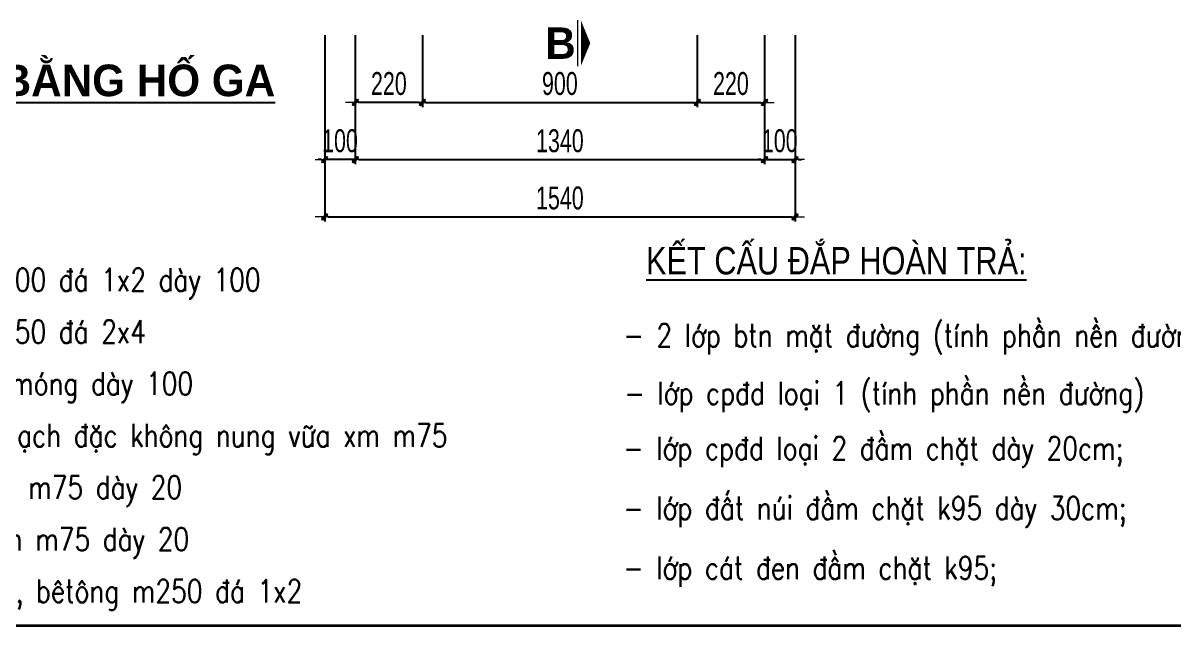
# Model space of a CAD drawing. Header units: inches. Extents: x -676 to 53517, y -16349 to 46516.
# Drawn here: x 28474 to 32242, y 27132 to 29107 of the extents above; entities that cross this region are included whole.
import ezdxf
from ezdxf.enums import TextEntityAlignment as Align

# ---------------------------------------------------------------- set-up
doc = ezdxf.new("R2010")
doc.units = ezdxf.units.IN
doc.header["$MEASUREMENT"] = 0
doc.linetypes.add('HIDDEN', pattern=[0.375, 0.25, -0.125])
doc.layers.add('ENTTNTHIETKE1', color=2, linetype='Continuous')
for name, color, linetype, lineweight in [('LC Dim', 8, 'Continuous', 18), ('LC Khac', 4, 'Continuous', 9), ('LC MANH DUT', 35, 'HIDDEN', 5), ('LC Text1', 3, 'Continuous', 20), ('LC Text2', 7, 'Continuous', 25), ('THEP', 1, 'Continuous', 35)]:
    doc.layers.add(name, color=color, linetype=linetype, lineweight=lineweight)
doc.styles.add('HOATBIF', font='hoatbif.shx', dxfattribs={"width": 0.7})
doc.styles.add('LC 1', font='')
doc.styles.add('LC 3', font='vnsimli.shx', dxfattribs={"width": 0.75})
doc.styles.add('T2', font='', dxfattribs={"width": 0.8})
doc.styles.get('LC 1').set_extended_font_data('.VnAvantH', bold=True)
doc.styles.get('T2').set_extended_font_data('.VnArialH')
doc.dimstyles.new('1-100(1-25)', dxfattribs={"dimscale": 25, "dimtxt": 2.5, "dimasz": 0.35, "dimexe": 0.5, "dimexo": 0, "dimgap": 0.8, "dimtad": 1, "dimdec": 0, "dimzin": 0, "dimdsep": 46, "dimtxsty": 'HOATBIF', "dimblk1": 'DOT', "dimblk2": 'DOT', "dimsah": 1, "dimcen": -1, "dimdle": 1, "dimclrd": 256, "dimclre": 256, "dimclrt": 4, "dimadec": 3, "dimazin": 2, "dimtfac": 0.333333, "dimtdec": 0, "dimtix": 1, "dimtmove": 2, "dimatfit": 3, "dimldrblk": 'DOT', "dimfxl": 1, "dimtvp": 0.833333, "dimtolj": 1, "dimtzin": 0, "dimarcsym": 0})

# ---------------------------------------------------------------- blocks, each defined once
blk = doc.blocks.new('*U7')
at = {"layer": 'LC Khac', "color": 1, "ltscale": 2}
for p, q in [((0, 485), (0, 0)), ((0, -5503), (0, -5989))]:
    blk.add_line(p, q, dxfattribs=at)
for points in [[(134, 243, 0, 471, 0), (37, 243, 275, 275, 0)], [(134, -5746, 0, 471, 0), (37, -5746, 275, 275, 0)]]:
    blk.add_lwpolyline(points, format="xyseb", dxfattribs=at)
at = {"layer": 'LC MANH DUT', "ltscale": 200}
blk.add_line((0, -49), (0, -5460), dxfattribs=at)
at = {"ltscale": 2, "style": 'LC 1'}
for p in [(-179, 243), (-179, -5746)]:
    blk.add_attdef('LC', text='', height=330, dxfattribs=at).set_placement(p, align=Align.MIDDLE_CENTER)
blk = doc.blocks.new('TIEUDE2')
at = {"layer": 'LC Text2', "color": 7, "style": 'LC 1'}
blk.add_attdef('%%UTIªU§Ò', text='', height=3.5, dxfattribs=at).set_placement((0, 0), align=Align.BOTTOM_CENTER)
blk.add_attdef('TL', text='', height=2.2, dxfattribs=at).set_placement((0, -1.8), align=Align.TOP_CENTER)
blk = doc.blocks.new('khung vpn')
at = {"layer": 'THEP'}
blk.add_lwpolyline([(52555.832, -4234.474), (52502.459, -4234.474), (52502.459, -4196.073), (52555.832, -4196.073)], close=True, dxfattribs=at)
blk = doc.blocks.new('DOT')
at = {"layer": 'LC Dim'}
blk.add_line((-3, 0), (3, 0), dxfattribs=at)
at = {"layer": 'LC Dim', "color": 4}
blk.add_line((-1, -1), (1, 1), dxfattribs=at)
blk.add_lwpolyline([(0.5, 1), (-1, -0.5), (-0.5, -1), (1, 0.5)], close=True, dxfattribs=at)
blk = doc.blocks.new('*D91')
at = {"layer": 'Defpoints', "color": 0, "transparency": 16777216}
for p in [(29781.6, 29067.5), (30681.6, 29067.5), (30681.6, 28847)]:
    blk.add_point(p, dxfattribs=at)
at = {"layer": 'LC Dim', "lineweight": -2, "transparency": 16777216}
for p, q in [((29781.6, 29067.5), (29781.6, 28832)), ((30681.6, 29067.5), (30681.6, 28832)), ((29792.1, 28847), (30671.1, 28847))]:
    blk.add_line(p, q, dxfattribs=at)
at = {"layer": 'LC Dim', "lineweight": -2, "transparency": 16777216, "xscale": 10.5, "yscale": 10.5, "zscale": 10.5, "rotation": 180}
blk.add_blockref('DOT', (29781.6, 28847), dxfattribs=at)
at = {"layer": 'LC Dim', "lineweight": -2, "transparency": 16777216, "xscale": 10.5, "yscale": 10.5, "zscale": 10.5}
blk.add_blockref('DOT', (30681.6, 28847), dxfattribs=at)
at = {"layer": 'LC Dim', "color": 4, "transparency": 16777216, "insert": (30231.6, 28908.5), "char_height": 75, "attachment_point": 5, "style": 'HOATBIF'}
blk.add_mtext('\\A1;900', dxfattribs=at)
blk = doc.blocks.new('_Dot')
at = {"color": 0, "linetype": 'ByBlock', "lineweight": -2}
blk.add_line((-0.5, 0), (-1, 0), dxfattribs=at)
at = {"color": 0, "linetype": 'ByBlock', "const_width": 0.5}
blk.add_lwpolyline([(-0.25, 0, 1), (0.25, 0, 1)], format="xyb", close=True, dxfattribs=at)
blk = doc.blocks.new('*D92')
at = {"layer": 'Defpoints', "color": 0, "transparency": 16777216}
for p in [(30681.6, 29067.5), (30901.6, 29067.5), (30901.6, 28847)]:
    blk.add_point(p, dxfattribs=at)
at = {"layer": 'LC Dim', "lineweight": -2, "transparency": 16777216}
for p, q in [((30681.6, 29067.5), (30681.6, 28832)), ((30901.6, 29067.5), (30901.6, 28832)), ((30692.1, 28847), (30891.1, 28847))]:
    blk.add_line(p, q, dxfattribs=at)
at = {"layer": 'LC Dim', "lineweight": -2, "transparency": 16777216, "xscale": 10.5, "yscale": 10.5, "zscale": 10.5, "rotation": 180}
blk.add_blockref('DOT', (30681.6, 28847), dxfattribs=at)
at = {"layer": 'LC Dim', "lineweight": -2, "transparency": 16777216, "xscale": 10.5, "yscale": 10.5, "zscale": 10.5}
blk.add_blockref('DOT', (30901.6, 28847), dxfattribs=at)
at = {"layer": 'LC Dim', "color": 4, "transparency": 16777216, "insert": (30791.6, 28908.5), "char_height": 75, "attachment_point": 5, "style": 'HOATBIF'}
blk.add_mtext('\\A1;220', dxfattribs=at)
blk = doc.blocks.new('*D93')
at = {"layer": 'Defpoints', "color": 0, "transparency": 16777216}
for p in [(29561.6, 29067.5), (29781.6, 29067.5), (29561.6, 28847)]:
    blk.add_point(p, dxfattribs=at)
at = {"layer": 'LC Dim', "lineweight": -2, "transparency": 16777216}
for p, q in [((29561.6, 29067.5), (29561.6, 28832)), ((29781.6, 29067.5), (29781.6, 28832)), ((29771.1, 28847), (29572.1, 28847))]:
    blk.add_line(p, q, dxfattribs=at)
at = {"layer": 'LC Dim', "lineweight": -2, "transparency": 16777216, "xscale": 10.5, "yscale": 10.5, "zscale": 10.5, "rotation": 180}
blk.add_blockref('DOT', (29561.6, 28847), dxfattribs=at)
at = {"layer": 'LC Dim', "lineweight": -2, "transparency": 16777216, "xscale": 10.5, "yscale": 10.5, "zscale": 10.5}
blk.add_blockref('DOT', (29781.6, 28847), dxfattribs=at)
at = {"layer": 'LC Dim', "color": 4, "transparency": 16777216, "insert": (29671.6, 28908.5), "char_height": 75, "attachment_point": 5, "style": 'HOATBIF'}
blk.add_mtext('\\A1;220', dxfattribs=at)
blk = doc.blocks.new('*D94')
at = {"layer": 'Defpoints', "color": 0, "transparency": 16777216}
for p in [(29561.6, 29067.5), (30901.6, 29067.5), (30901.6, 28659.5)]:
    blk.add_point(p, dxfattribs=at)
at = {"layer": 'LC Dim', "lineweight": -2, "transparency": 16777216}
for p, q in [((29561.6, 29067.5), (29561.6, 28644.5)), ((30901.6, 29067.5), (30901.6, 28644.5)), ((29572.1, 28659.5), (30891.1, 28659.5))]:
    blk.add_line(p, q, dxfattribs=at)
at = {"layer": 'LC Dim', "lineweight": -2, "transparency": 16777216, "xscale": 10.5, "yscale": 10.5, "zscale": 10.5, "rotation": 180}
blk.add_blockref('DOT', (29561.6, 28659.5), dxfattribs=at)
at = {"layer": 'LC Dim', "lineweight": -2, "transparency": 16777216, "xscale": 10.5, "yscale": 10.5, "zscale": 10.5}
blk.add_blockref('DOT', (30901.6, 28659.5), dxfattribs=at)
at = {"layer": 'LC Dim', "color": 4, "transparency": 16777216, "insert": (30231.6, 28721), "char_height": 75, "attachment_point": 5, "style": 'HOATBIF'}
blk.add_mtext('\\A1;1340', dxfattribs=at)
blk = doc.blocks.new('*D95')
at = {"layer": 'Defpoints', "color": 0, "transparency": 16777216}
for p in [(30901.6, 29067.5), (31001.6, 29067.5), (31001.6, 28659.5)]:
    blk.add_point(p, dxfattribs=at)
at = {"layer": 'LC Dim', "lineweight": -2, "transparency": 16777216}
for p, q in [((30901.6, 29067.5), (30901.6, 28644.5)), ((31001.6, 29067.5), (31001.6, 28644.5)), ((30891.1, 28659.5), (30880.6, 28659.5)), ((30901.6, 28659.5), (31001.6, 28659.5)), ((31012.1, 28659.5), (31022.6, 28659.5))]:
    blk.add_line(p, q, dxfattribs=at)
at = {"layer": 'LC Dim', "lineweight": -2, "transparency": 16777216, "xscale": 10.5, "yscale": 10.5, "zscale": 10.5}
blk.add_blockref('DOT', (30901.6, 28659.5), dxfattribs=at)
at = {"layer": 'LC Dim', "lineweight": -2, "transparency": 16777216, "xscale": 10.5, "yscale": 10.5, "zscale": 10.5, "rotation": 180}
blk.add_blockref('DOT', (31001.6, 28659.5), dxfattribs=at)
at = {"layer": 'LC Dim', "color": 4, "transparency": 16777216, "insert": (30951.6, 28721), "char_height": 75, "attachment_point": 5, "style": 'HOATBIF'}
blk.add_mtext('\\A1;100', dxfattribs=at)
blk = doc.blocks.new('*D96')
at = {"layer": 'Defpoints', "color": 0, "transparency": 16777216}
for p in [(29461.6, 29067.5), (29561.6, 29067.5), (29461.6, 28659.5)]:
    blk.add_point(p, dxfattribs=at)
at = {"layer": 'LC Dim', "lineweight": -2, "transparency": 16777216}
for p, q in [((29461.6, 29067.5), (29461.6, 28644.5)), ((29561.6, 29067.5), (29561.6, 28644.5)), ((29451.1, 28659.5), (29440.6, 28659.5)), ((29561.6, 28659.5), (29461.6, 28659.5)), ((29572.1, 28659.5), (29582.6, 28659.5))]:
    blk.add_line(p, q, dxfattribs=at)
at = {"layer": 'LC Dim', "lineweight": -2, "transparency": 16777216, "xscale": 10.5, "yscale": 10.5, "zscale": 10.5}
blk.add_blockref('DOT', (29461.6, 28659.5), dxfattribs=at)
at = {"layer": 'LC Dim', "lineweight": -2, "transparency": 16777216, "xscale": 10.5, "yscale": 10.5, "zscale": 10.5, "rotation": 180}
blk.add_blockref('DOT', (29561.6, 28659.5), dxfattribs=at)
at = {"layer": 'LC Dim', "color": 4, "transparency": 16777216, "insert": (29511.6, 28721), "char_height": 75, "attachment_point": 5, "style": 'HOATBIF'}
blk.add_mtext('\\A1;100', dxfattribs=at)
blk = doc.blocks.new('*D97')
at = {"layer": 'Defpoints', "color": 0, "transparency": 16777216}
for p in [(29461.6, 29067.5), (31001.6, 29067.5), (31001.6, 28472)]:
    blk.add_point(p, dxfattribs=at)
at = {"layer": 'LC Dim', "lineweight": -2, "transparency": 16777216}
for p, q in [((29461.6, 29067.5), (29461.6, 28457)), ((31001.6, 29067.5), (31001.6, 28457)), ((29472.1, 28472), (30991.1, 28472))]:
    blk.add_line(p, q, dxfattribs=at)
at = {"layer": 'LC Dim', "lineweight": -2, "transparency": 16777216, "xscale": 10.5, "yscale": 10.5, "zscale": 10.5, "rotation": 180}
blk.add_blockref('DOT', (29461.6, 28472), dxfattribs=at)
at = {"layer": 'LC Dim', "lineweight": -2, "transparency": 16777216, "xscale": 10.5, "yscale": 10.5, "zscale": 10.5}
blk.add_blockref('DOT', (31001.6, 28472), dxfattribs=at)
at = {"layer": 'LC Dim', "color": 4, "transparency": 16777216, "insert": (30231.6, 28533.5), "char_height": 75, "attachment_point": 5, "style": 'HOATBIF'}
blk.add_mtext('\\A1;1540', dxfattribs=at)

msp = doc.modelspace()

# ---------------------------------------------------------------- block references
ref = msp.add_blockref('*U7', (30289.4, 30834), dxfattribs=dict(xscale=0.3119999919144902, yscale=0.3119999919144902, zscale=0.3119999919144902))
ref.add_attrib('LC', 'b', dxfattribs={"ltscale": 2, "height": 103, "style": 'LC 1'}).set_placement((30233.7, 29041.2), align=Align.MIDDLE_CENTER)
ref.add_attrib('LC', 'b', dxfattribs={"ltscale": 2, "height": 103, "style": 'LC 1'}).set_placement((30233.7, 30909.8), align=Align.MIDDLE_CENTER)
at = {"layer": 'ENTTNTHIETKE1', "color": 6, "xscale": 223.6997468349806, "yscale": 223.6997468349806, "zscale": 223.6997468349806, "rotation": 359.9992162943872}
msp.add_blockref('khung vpn', (-11717514.6, 974543.2, 0), dxfattribs=at)
at = {"layer": 'LC Text2'}
ref = msp.add_blockref('TIEUDE2', (28681, 28836.5, 0), dxfattribs=dict(at, xscale=30.45541696201613, yscale=30.45541696201613, zscale=30.45541696201613, rotation=359.999216292062))
ref.add_attrib('%%UTIªU§Ò', '%%UmÆt b»ng hè ga', dxfattribs={"color": 7, "height": 103.431, "rotation": 359.9992, "style": 'LC 1'}).set_placement((28681, 28836.5, 0), align=Align.BOTTOM_CENTER)

# ---------------------------------------------------------------- texts
at = {"layer": 'LC Text1', "color": 3, "style": 'LC 3', "width": 0.8}
for s, p in [('- bª t«ng m200 ®¸ 1x2 dµy 100', (27855.5, 28228.5)), ('- bª t«ng m150 ®¸ 2x4', (27855.5, 28058.5)), ('- 2 líp btn mÆt ®\xadêng (tÝnh phÇn nÒn ®\xadêng)', (30440, 28046.4, 0)), ('- ®¸ 2x4 lãt mãng dµy 100', (27855.5, 27888.5)), ('- líp cp®d lo¹i 1 (tÝnh phÇn nÒn ®\xadêng)', (30443, 27857, 0)), ('- t\xadêng x©y g¹ch ®Æc kh«ng nung v÷a xm m75', (27855.5, 27718.5)), ('- líp cp®d lo¹i 2 ®Çm chÆt dµy 20cm;', (30439.4, 27676.5, 0)), ('- tr¸t v÷a xm m75 dµy 20', (27855.5, 27548.5)), ('- líp ®Êt nói ®Çm chÆt k95 dµy 30cm;', (30439.3, 27480.5, 0)), ('- l¸ng v÷a xm m75 dµy 20', (27855.5, 27378.5)), ('- líp c¸t ®en ®Çm chÆt k95;', (30439.3, 27284.6, 0)), ('- tÊm ®an ®1, bªt«ng m250 ®¸ 1x2', (27855.5, 27208.5))]:
    msp.add_text(s, height=75, rotation=359.9992, dxfattribs=at).set_placement(p)
at = {"layer": 'LC Text2', "style": 'T2', "width": 0.8}
msp.add_text('%%UkÕt cÊu ®¾p hoµn tr¶:', height=90, rotation=359.9992, dxfattribs=at).set_placement((30513.8, 28283.4, 0))

# ---------------------------------------------------------------- dimensions: what is measured, and where the dimension line sits
at = {"layer": 'LC Dim', "color": 1}
for base, p1, p2, picture, middle in [((29461.6, 28659.5), (29561.6, 29067.5), (29461.6, 29067.5), '*D96', (29511.6, 28721)), ((31001.6, 28472), (29461.6, 29067.5), (31001.6, 29067.5), '*D97', (30231.6, 28533.5)), ((29561.6, 28847), (29781.6, 29067.5), (29561.6, 29067.5), '*D93', (29671.6, 28908.5)), ((30901.6, 28659.5), (29561.6, 29067.5), (30901.6, 29067.5), '*D94', (30231.6, 28721)), ((30901.6, 28847), (30681.6, 29067.5), (30901.6, 29067.5), '*D92', (30791.6, 28908.5)), ((31001.6, 28659.5), (30901.6, 29067.5), (31001.6, 29067.5), '*D95', (30951.6, 28721))]:
    dim = msp.add_linear_dim(base=base, p1=p1, p2=p2, dimstyle='1-100(1-25)', override={"dimscale": 30}, dxfattribs=at)
    dim.commit()
    dim.dimension.update_dxf_attribs({"geometry": picture, "text_midpoint": middle})
at = {"layer": 'LC Dim'}
dim = msp.add_linear_dim(base=(30681.6, 28847), p1=(29781.6, 29067.5), p2=(30681.6, 29067.5), dimstyle='1-100(1-25)', override={"dimscale": 30}, dxfattribs=at)
dim.commit()
dim.dimension.update_dxf_attribs({"geometry": '*D91', "text_midpoint": (30231.6, 28908.5)})

doc.saveas('drawing.dxf')
